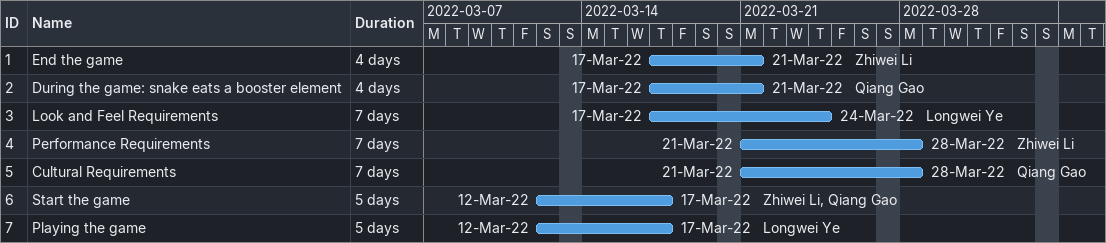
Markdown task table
| ID | Task | Duration | Start | Finish | Resources |
|---|---|---|---|---|---|
| 1 | End the game | 4d | 2022-03-17 | 2022-03-21 | Zhiwei Li |
| 2 | During the game: snake eats a booster element | 4d | 2022-03-17 | 2022-03-21 | Qiang Gao |
| 3 | Look and Feel Requirements | 7d | 2022-03-17 | 2022-03-24 | Longwei Ye |
| 4 | Performance Requirements | 7d | 2022-03-21 | 2022-03-28 | Zhiwei Li |
| 5 | Cultural Requirements | 7d | 2022-03-21 | 2022-03-28 | Qiang Gao |
| 6 | Start the game | 5d | 2022-03-12 | 2022-03-17 | Zhiwei Li, Qiang Gao |
| 7 | Playing the game | 5d | 2022-03-12 | 2022-03-17 | Longwei Ye |
